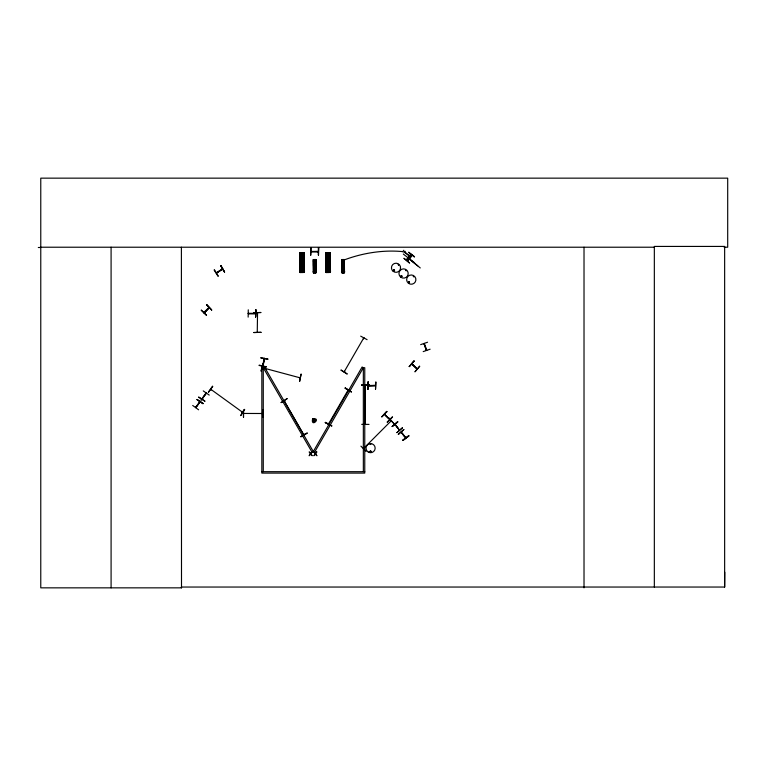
<?xml version="1.0" encoding="UTF-8"?>
<svg xmlns="http://www.w3.org/2000/svg" width="766" height="766" viewBox="0 0 766 766"><rect width="100%" height="100%" fill="white"/><g stroke="black" fill="none" stroke-linecap="round" stroke-linejoin="round"><path stroke-width="1.15" d="M400.781 276.296C402.332 273.941 402.131 278.259 400.867 276.459M401.049 276.267C402.437 274.573 401.355 278.087 401.135 275.942M413.994 276.66L413.228 276.449L413.937 276.746M724.119 247.217L727.7 247.217L727.7 178.152L40.77 178.152L40.77 587.848L181.504 587.848L181.408 587.043L724.646 587.043L724.751 572.231M329.15 423.531L328.777 424.134M364.003 338.055L363.62 338.725L363.754 337.892M389.779 419.27L384.408 414.31L389.53 419.433M262.614 365.66C267.229 345.533 261.417 373.492 263.456 363.429M426.786 350.282L424.297 343.446M242.563 412.28L241.941 411.792M365.143 385.796L365.219 385.135L365.19 424.23M370.198 444.347L370.945 444.146L370.284 444.529M369.921 451.385C371.137 453.932 371.52 449.623 370.026 451.231M371.079 451.691C370.198 449.901 369.997 452.945 370.983 451.787M216.452 273.031L222.647 269.115L221.824 269.345M199.859 401.614L195.55 407.502L196.249 407.033M199.782 401.671L199.639 402.485M313.945 421.788L314.366 420.429L313.17 419.663L312.949 420.946L313.945 421.788L315.161 421.338L315.391 420.055L314.395 419.222L313.17 419.663M314.204 420.295L314.395 419.222M394.969 424.45L399.316 430.052M259.119 365.439L266.262 367.038M260.852 357.904L268.071 359.177L260.871 357.808M262.977 365.746L264.548 358.852M264.672 358.737L264.011 361.092M417.211 368.791L412.022 363.86M257.252 332.31L257.548 313.045M260.986 371.003L262.872 363.936M261.283 371.079L263.131 364.003M299.516 377.379L299.966 377.868M408.565 282.06C409.8 284.962 409.829 279.676 408.565 282.568M408.718 282.118C409.341 284.014 409.963 281.036 408.833 282.051M327.953 271.451L328.365 272.198M203.823 312.614L204.522 312.375M209.175 307.606L204.254 312.873L209.175 307.606L203.871 312.566L208.879 307.434L208.668 308.258M344.738 371.405L344.193 371.769L344.748 371.319M347.745 390.708L348.07 390.133L328.547 423.943L328.873 423.368M348.291 390.344L347.965 390.832M304.035 434.59L303.642 433.929L303.968 434.475M263.064 413.506L243.588 413.449M409.686 257.702L409.207 257.232M328.394 271.47L327.848 271.432M401.097 432.235L405.501 437.865M195.895 407.589L200.022 401.824M202.483 398.55L201.822 398.895M206.265 393.255L202.08 398.981M206.293 393.274C193.482 410.72 208.189 389.789 205.69 393.561M314.615 421.721L313.725 419.28M365.506 385.844L365.478 385.202M368.159 385.47L375.474 385.422M248.261 313.342L249.142 313.677M341.09 370.093L347.266 374.038L341.062 370.131M360.69 336.15L367.096 339.673M325.244 422.621L331.802 425.886L325.253 422.593M345.227 387.998L351.403 391.943L345.236 387.969M329.16 423.464L328.844 424.019M344.193 371.769L363.716 337.959L363.687 338.61M424.029 343.675L426.451 350.378M398.655 265.017L398.186 264.394L398.473 265.103M406.219 270.752L405.664 270.187L406.037 270.685M216.318 272.811L217.199 272.552M209.061 307.721L204.005 312.796M212.536 386.188L208.304 392.163M208.524 392.316L212.785 386.361M241.855 412.137L242.496 412.232L210.813 389.3M192.706 405.463L198.605 409.8M203.162 403.5L196.996 399.536L203.143 403.529M198.729 397.152L204.838 401.192M203.258 390.89L209.242 395.103M195.847 407.627L200.07 401.757M204.895 401.116L198.748 397.123M402.715 251.717L403.835 250.271M403.998 252.713L405.128 251.267M404.075 258.305L409.628 263.083L404.008 258.381M410.806 254.264L406.325 260.047L410.835 254.283M406.564 260.239L411.045 254.446M406.631 260.287L411.131 254.513M408.45 258.266L420.266 267.937M407.33 260.823L411.811 255.04L407.368 260.861M407.579 261.024L412.07 255.241L407.608 261.043M414.349 257.003L408.623 252.435M417.738 265.879L408.412 258.324M317.593 251.803L318.34 251.372M318.302 251.688L311.101 251.526L311.695 251.842M375.378 385.403L368.178 385.767M255.432 313.667L248.414 313.629M313.332 421.501L314.031 420.658M314.299 420.343L315.008 419.509M363.649 338.007L363.352 338.601M409.236 366.55L414.186 361.15M417.039 368.982L411.907 363.745M419.691 366.272L414.933 371.845L419.624 366.205M262.987 367.575L262.278 367.728M202.147 398.31L202.597 398.253M201.295 310.153L206.533 315.266M360.93 446.157L366.071 451.365M363.764 448.732L363.974 448.043L363.668 448.828M390.899 421.597L391.34 421.099M381.841 416.742L386.801 411.352L381.908 416.809M381.87 416.781L387.05 411.601M387.156 422.066L392.336 416.886M387.347 422.257L392.546 417.097M391.024 421.003L363.496 448.579L363.879 448.139M393.609 270.082C393.427 272.045 394.94 269.718 393.858 270.044M216.424 272.696L222.408 268.933M397.659 421.74L392.154 426.576L397.64 421.712M392.125 426.538L397.86 421.989M399.421 430.061L395.122 424.23M402.466 427.811L396.951 432.637M396.932 432.608L402.437 427.773M402.916 440.163L408.881 435.902L402.887 440.124M402.954 440.211L408.69 435.663M403.117 440.421L408.862 435.873M263.064 367.9L262.412 367.766M262.345 367.709L300.138 377.83M218.253 276.066L214.432 269.824M222.686 269.192L216.548 273.002M281.122 402.552L287.26 398.55L281.151 402.6M300.799 436.63L307.118 432.934M300.933 436.869L307.271 433.192M401.882 276.737L401.221 276.813M420.658 344.633L427.572 342.23M423.196 351.613L430.119 349.2M312.949 420.946L313.974 420.572M314.366 420.429L315.391 420.055M393.82 269.776C391.924 271.863 396.051 270.59 394.002 269.824M311.178 251.487L318.187 251.344M248.414 313.304L255.576 313.342L254.915 313.265M301.89 272.236L302.379 272.227L302.034 271.288M314.615 271.959L314.558 272.485M328.403 272.208L328.375 272.227M343.225 272.102L342.929 272.485M416.953 368.934L411.763 364.128M318.675 247.83L318.426 255.164L318.637 247.839M311.178 251.822L318.359 251.794M263.102 409.992L263.121 417.317L263.15 409.992M243.531 417.317L243.502 410.002L243.473 417.317M325.818 252.703L330.05 252.636L330.251 272.466L326.038 272.524L325.818 252.703L326.125 272.524M300.1 254.714L303.757 254.676M326.125 254.714L329.792 254.676M300.109 256.055L303.776 256.016M326.144 256.055L329.801 256.016M300.138 258.065L303.796 258.027M326.163 258.065L329.82 258.027M300.148 259.856L303.805 259.818M341.531 259.559L344.355 259.521L344.499 272.744L341.674 272.782L341.722 259.559M326.182 259.856L329.84 259.818M313.371 260.9L315.812 260.871M344.173 260.871L341.732 260.9A94.639 63.971 -17 0 1 402.792 251.621M300.167 261.867L303.834 261.828M313.38 261.79L315.822 261.771M326.201 261.867L329.859 261.828M341.741 261.79L344.183 261.771M313.39 263.14L315.831 263.111M341.76 263.14L344.202 263.111M313.399 264.327L315.841 264.299M341.77 264.327L344.212 264.299M313.418 265.668L315.86 265.639M341.78 265.668L344.221 265.639M300.272 270.494L303.93 270.455M326.297 270.494L329.955 270.455M299.669 271.087L304.542 271.03M299.669 271.241L304.542 271.183M325.694 271.087L330.577 271.03M313.486 271.423L315.927 271.403M325.694 271.241L330.577 271.183M341.847 271.423L344.288 271.403M313.083 271.806L316.329 271.777M341.445 271.911L344.7 271.777M300.004 272.524L304.236 272.466L304.025 252.636L299.793 252.703L300.004 272.524L299.879 252.703M361.686 385.049L369.011 385.059M375.397 385.681L368.235 385.729L375.484 385.7M375.503 389.214L375.857 381.889L375.551 389.214M369.011 424.402L361.686 424.354M253.718 312.672L261.034 312.499L253.718 312.729M261.043 332.348L253.718 332.53L261.043 332.3M38.3 247.504L40.77 247.495M40.77 247.217L654.336 247.217M248.261 309.809L248.155 317.124M248.28 313.629L255.585 313.677M261.838 471.684L364.76 471.684M401.394 432.101L405.788 437.635M284.454 400.752L284.789 401.317M303.709 434.044L303.796 434.762L284.234 400.877L284.569 401.451M312.882 420.275L313.964 420.467M314.376 420.534L315.448 420.726M259.195 365.133L266.329 366.78M299.42 377.648L300.061 377.81M345.064 388.276L351.45 391.847M325.416 422.305L331.783 425.925M210.87 389.339L211.263 389.932L210.727 389.549M241.817 412.06L242.353 412.443M197.006 399.526L202.952 403.787M370.275 452.132L369.94 451.567M408.785 252.225L414.569 256.706M404.687 251.832L409.255 255.892L404.438 252.158M409.446 255.653L410.873 256.763M409.322 255.815L410.748 256.916M409.14 257.079L409.781 257.577M408.948 257.328L409.59 257.826M408.824 257.481L409.465 257.979M408.642 257.73L409.283 258.228M403.318 254.073L414.645 262.853M314.328 420.639L315.161 421.338M206.475 304.839L211.675 309.991M201.257 310.182L206.456 315.333M385.576 415.44L388.544 418.408M303.729 434.743L303.393 434.226M395.955 425.637L398.559 428.931M402.14 433.451L404.754 436.744M220.713 265.859L224.62 272.054M214.116 270.025L218.023 276.22M423.981 343.666L426.442 350.435M318.321 247.839L318.522 255.164M344.135 259.521L344.307 272.744M344.03 259.521L344.116 272.744M343.867 259.521L343.963 272.744M343.666 259.521L343.857 272.744M343.503 259.53L343.637 272.753M343.455 272.753L342.708 272.763M342.392 259.55L342.517 272.773M342.469 272.773L342.191 259.55L342.21 272.773M342.009 259.55L342.057 272.782M329.964 252.636L330.175 272.466M329.801 252.646L329.983 272.466M329.581 253.814L329.639 259.645L329.485 253.814M329.332 253.814L329.323 259.645M329.437 261.982L329.524 271.308M328.777 253.824L328.93 259.655M328.863 261.982L328.987 271.317M328.71 272.485L327.589 272.495M327.12 255.021L327.092 259.684M327.12 262.02L327.312 271.346M326.852 252.694L327.034 272.514L326.785 252.694M326.536 252.694L326.823 271.356M326.383 252.694L326.613 272.524M326.306 252.694L326.517 272.524M326.144 252.703L326.287 272.524M315.793 259.521L315.937 272.744M315.659 259.521L315.745 272.744M315.496 259.521L315.649 272.744M315.343 259.521L315.458 272.744M315.142 259.53L315.333 272.753M315.094 272.753L314.347 272.763M313.964 259.55L314.165 272.773M313.83 259.55L313.945 272.773M313.84 272.773L313.639 259.55L313.629 272.782M313.38 259.559L313.495 272.782M303.93 252.636L304.15 272.466M303.767 252.646L303.949 272.466M303.547 253.814L303.614 259.645M303.642 261.972L303.748 272.466M303.46 253.814L303.537 259.645M303.566 261.972L303.662 272.476M303.326 253.814L303.365 259.645M303.393 261.982L303.508 271.308M303.02 252.646L303.269 272.476M302.982 252.656L303.202 272.476M302.762 253.824L302.809 259.655M302.857 261.982L303.03 271.317M302.675 272.485L301.565 272.495M301.105 255.021L301.067 259.684M301.162 262.02L301.277 271.346M300.598 252.694L300.799 271.356M300.08 252.703L300.253 272.524M368.082 381.937L368.082 389.262M724.646 587.043L724.646 246.422L654.336 246.422L654.336 587.043M584.018 247.217L584.018 587.848M363.343 471.684L363.343 367.728L362.107 367.01L313.304 451.547L312.068 452.256L263.265 367.728L261.838 367.728L261.838 473.101L364.76 473.101L364.76 367.728L363.343 367.728L314.539 452.256L313.304 451.547L264.5 367.01L263.265 367.728L263.265 471.684M255.681 309.809L255.633 317.124M181.398 247.217L181.504 587.848M111.089 247.217L111.089 587.848M301.201 260.641C302.235 263.734 303.595 258.42 301.201 260.641M314.108 264.854C314.788 266.913 315.697 263.37 314.108 264.854M327.235 260.641C328.26 263.734 329.619 258.42 327.235 260.641M342.469 264.854C343.158 266.913 344.068 263.37 342.469 264.854M301.086 374.172L299.63 381.353L301.086 374.172M311.618 451.892L310.68 453.405L309.167 451.892L310.364 453.817L309.138 455.751L310.651 454.209L312.183 455.751L310.967 453.798L312.183 451.892L311.618 451.892M316.368 451.892L315.429 453.405L313.926 451.892L315.113 453.817L313.888 455.751L315.4 454.209L316.933 455.751L315.716 453.798L316.933 451.892L316.368 451.892M244.613 409.408L240.696 415.593L244.613 409.408M413.966 360.949L409.274 366.588L413.966 360.949M206.686 304.619L211.646 310.019L206.686 304.619M388.937 418.15L393.858 423.579L388.937 418.15M312.605 418.82C310.517 428.242 322.199 417.451 312.605 418.82M403.826 429.525L398.339 434.389L403.826 429.525M220.962 265.697L224.534 272.112L220.962 265.697M310.948 248.002L310.699 255.327L310.9 248.002M315.985 259.521L313.16 259.559L313.323 272.782L316.128 272.744L315.985 259.521M302.388 271.394L301.814 271.403L302.388 271.423M368.13 381.937L367.804 389.262L368.13 381.937M369.001 384.704L361.686 385.154L369.001 384.704M255.988 309.809L255.576 317.124L255.949 309.809M329.782 272.466L329.667 261.972L329.696 272.476M329.303 272.476L329.045 252.646L329.227 272.476M301 272.514L300.827 252.694L300.971 272.514M300.578 272.524L300.349 252.694L300.492 272.524M368.322 452.093A4.567 4.567 0 0 0 375.168 448.139A4.567 4.567 0 0 0 368.322 444.184A4.567 4.567 0 0 0 368.322 452.093M408.431 283.267A4.634 4.634 0 0 0 415.861 280.241A4.634 4.634 0 0 0 409.523 275.32A4.634 4.634 0 0 0 408.431 283.267M393.207 271.375A4.567 4.567 0 0 0 400.532 268.387A4.567 4.567 0 0 0 394.279 263.542A4.567 4.567 0 0 0 393.207 271.375M400.742 277.168A4.634 4.634 0 0 0 408.163 274.132A4.634 4.634 0 0 0 401.824 269.22A4.634 4.634 0 0 0 400.742 277.168"/></g></svg>
